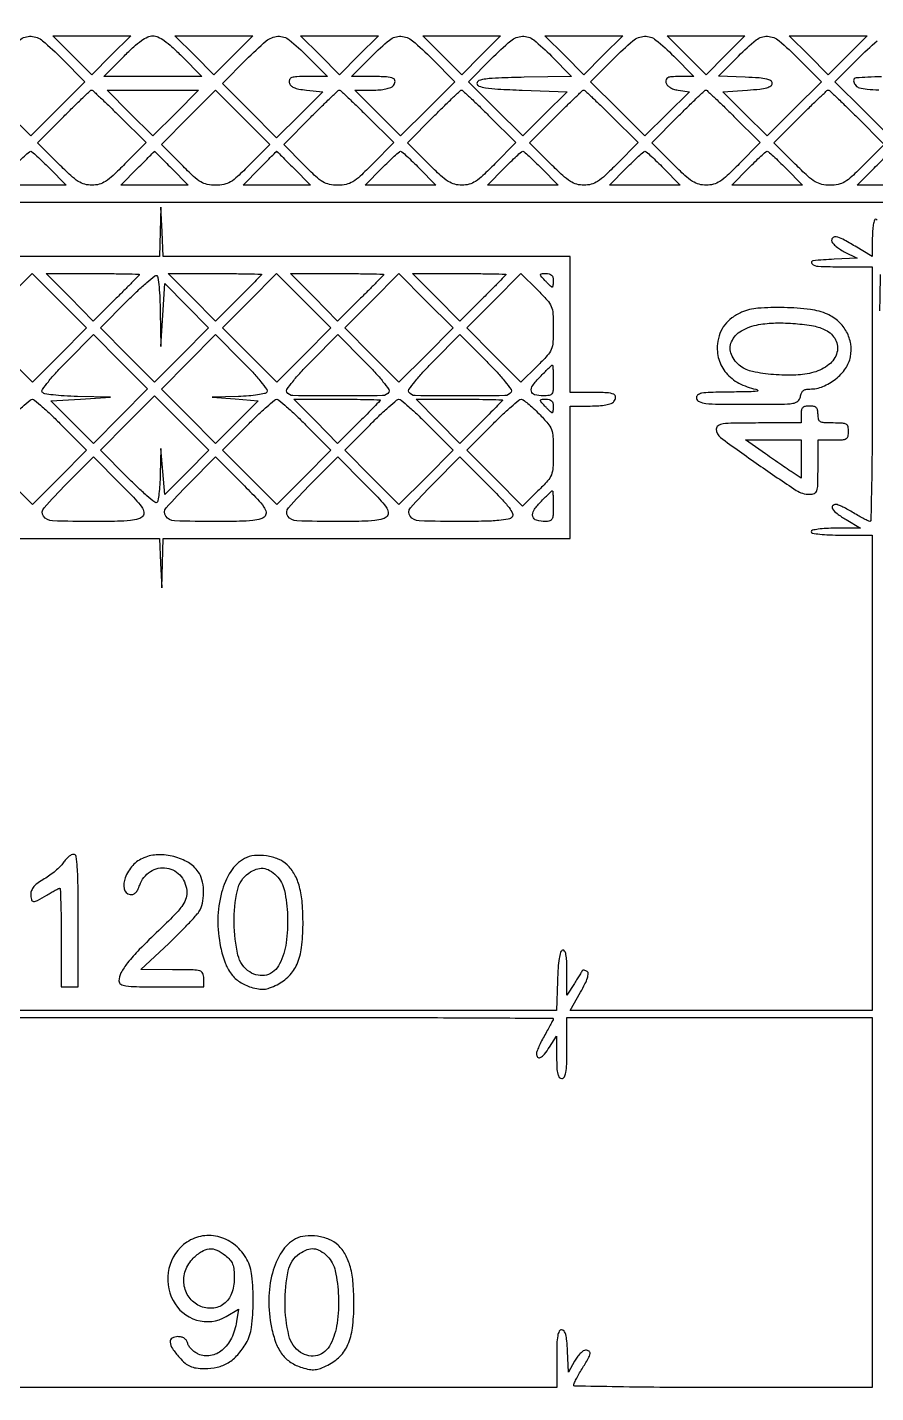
# Model space of a CAD drawing. Extents: x 0 to 836, y 5 to 589.
# Drawn here: x 367.33 to 388.48, y 133.37 to 167.38 of the extents above; entities that cross this region are included whole.
import ezdxf

# ---------------------------------------------------------------- set-up
doc = ezdxf.new("R2010")
doc.units = 0
doc.header["$MEASUREMENT"] = 0

msp = doc.modelspace()

# ---------------------------------------------------------------- linework, layer by layer
for points in [[(201.712326, 537.783562, -0.000001), (217.055896, 537.76491, -0.426088)], [(546.939, 229.3929, -0.000106), (546.943559, 250.949215, -0.000176), (546.957638, 269.095817, -0.000001), (546.976289, 285.583213, -0.415883)], [(836.0595, 588.6891), (420.497259, 588.710259, 0.000013), (261.145696, 588.714318, 0.000021), (126.989856, 588.708632), (4.934769, 588.698274, 0.19889), (4.878609, 588.675009, 0.198853), (4.855343, 588.618859), (4.83877, 516.273901, 0.000036), (4.826254, 436.744061, 0.000021), (4.8222, 342.282364), (4.8222, 95.946129), (4.469225, 95.920114, 0.031904), (4.160456, 95.877435, 0.315999), (4.075312, 95.787407, 0.415411), (4.137995, 95.703578, 0.035338), (4.43445, 95.6826), (4.8222, 95.6826), (4.8222, 50.2101), (4.8222, 4.7376), (420.462, 4.7376), (836.1018, 4.7376)], [(201.712326, 185.847562, -0.000001), (217.055896, 185.82891, -0.426088)], [(604.852986, 529.408162, -0.000002), (620.423836, 529.389509, -0.550615)], [(238.738155, 529.614638, -0.000002), (224.300981, 529.63329, -0.415836)], [(308.18842, 529.408162, -0.000002), (322.638019, 529.38951, -0.415836)], [(531.796111, 538.074638, -0.000002), (517.6951, 538.093291, -0.426056)], [(413.368417, 538.074638, -0.000002), (399.676779, 538.093291, -0.415815)], [(206.267293, 233.405114, -0.000001), (217.051222, 233.389599, -0.0589)], [(77.850638, 481.579418, -0.000002), (77.869294, 494.031443, -0.550517)], [(77.644162, 421.684687, -0.000002), (77.625507, 409.236574, -0.415775)], [(604.231838, 387.151416, -0.000003), (604.250494, 398.693431, -0.41574)], [(260.324089, 280.728444, -0.000002), (260.333986, 287.287743, -0.41377)], [(353.273145, 235.606241, -0.000004), (353.25667, 227.850838, -0.413589)], [(304.989363, 242.360362, -0.000006), (312.653939, 242.341698, -0.425725)], [(304.989363, 233.308162, -0.000006), (312.653939, 233.289498, -0.425725)], [(427.653, 133.4988), (410.8176, 133.4988), (393.9822, 133.4988), (393.9822, 138.1095), (393.9822, 142.7202), (410.7753, 142.7202, -0.000237), (417.214629, 142.717142, -0.000396), (422.635427, 142.707701, -0.000006), (427.550911, 142.695184, -0.413464)], [(388.868116, 164.630922), (388.168185, 165.327216), (387.468255, 166.023511), (388.036909, 166.596555, -0.022247), (388.523353, 167.044984, -0.165686)], [(388.628604, 166.150373, 0.007832), (388.286956, 166.138048, 0.003382), (387.99751, 166.1211, 0.182008), (387.948134, 166.098734, 0.171918), (387.93393, 166.068942, 0.082297), (387.936498, 166.026069, 0.066538), (387.954764, 165.97709, 0.050768), (387.986693, 165.929534, 0.164248), (388.07486, 165.875177, 0.028869), (388.269535, 165.841925, 0.021278), (388.561189, 165.821798, 0.006588)], [(365.049, 154.6488), (367.837094, 154.6488), (370.625187, 154.6488), (370.654384, 154.03545), (370.68358, 153.4221), (370.70039, 154.03545), (370.7172, 154.6488), (375.7932, 154.6488), (380.8692, 154.6488), (380.8692, 156.2985), (380.8692, 157.9482), (381.366441, 157.9482, 0.016937), (381.581937, 157.955502, 0.030486), (381.757236, 157.978187, 0.036562), (381.888388, 158.013461, 0.136398), (381.957907, 158.061734, 0.160514), (381.999592, 158.167817, 0.320501), (381.953737, 158.240276, 0.085493), (381.781044, 158.278114, 0.011282), (381.405, 158.2866), (380.8692, 158.2866), (380.8692, 159.9786), (380.8692, 161.6706), (375.796906, 161.6706), (370.724613, 161.6706), (370.695416, 162.28395), (370.66622, 162.8973), (370.64941, 162.28395), (370.6326, 161.6706), (368.2215, 161.6706), (365.8104, 161.6706)], [(388.516618, 162.575547, 0.339565), (388.4832, 162.6012, 0.33177), (388.450124, 162.576538, 0.027191), (388.423451, 162.465163, 0.027994), (388.404704, 162.315619, 0.017186), (388.3986, 162.138095), (388.3986, 161.67499), (387.971877, 161.926595, 0.009298), (387.662157, 162.101534, 0.065443), (387.500743, 162.163188, 0.236264), (387.419616, 162.144205, 0.222811), (387.3834, 162.066969, 0.180386), (387.403286, 162.013643, 0.035725), (387.476592, 161.94032, 0.033672), (387.57918, 161.862853, 0.025766), (387.70065, 161.792019), (388.0179, 161.6283), (387.44685, 161.603285, 0.011581), (386.917186, 161.567777, 0.639683), (386.89163, 161.496108, 0.186785), (387.05131, 161.427497, 0.009128), (387.6372, 161.4168), (388.3986, 161.4168), (388.3986, 158.2443, -0.001874), (388.394041, 157.027986, -0.003129), (388.379962, 156.004497, -0.000395), (388.361117, 155.098817, -0.420082), (388.33515, 155.07444, -0.10382), (388.295412, 155.084523, -0.007062), (388.190933, 155.13753, -0.009869), (388.067545, 155.205479, -0.007234), (387.9333, 155.285507, 0.012708), (387.795985, 155.365341, 0.015414), (387.663241, 155.432835, 0.01405), (387.549261, 155.482573, 0.095102), (387.48915, 155.494367, 0.218217), (387.409499, 155.45826, 0.339983), (387.405188, 155.386556, 0.086405), (387.520446, 155.267161, 0.02268), (387.74295, 155.119695), (388.1025, 154.904201), (387.48915, 154.9034, 0.012065), (387.246845, 154.897236, 0.0222), (387.050488, 154.878733, 0.01921), (386.903565, 154.852489, 0.352506), (386.8758, 154.818, 0.365646), (386.905849, 154.782403, 0.014491), (387.0873, 154.7569, 0.018502), (387.329279, 154.739044, 0.009164), (387.6372, 154.7334), (388.3986, 154.7334), (388.3986, 148.8114), (388.3986, 142.8894), (384.633177, 142.8894), (380.867753, 142.8894), (381.126175, 143.347298, 0.013355), (381.236084, 143.554803, 0.038063), (381.297331, 143.706253, 0.059741), (381.317346, 143.81096, 0.278577), (381.29047, 143.863369, 0.031), (381.252884, 143.883494, 0.046666), (381.217822, 143.895753, 0.057974), (381.189875, 143.899329, 0.246146), (381.175336, 143.891921, 0.013628), (381.16099, 143.870477, 0.000456), (381.106615, 143.784022, 0.000865), (381.042698, 143.681798, 0.000603), (380.97089, 143.5662), (380.78745, 143.2701), (380.786025, 143.8482, 0.009062), (380.780325, 144.125038, 0.039053), (380.76115, 144.288483, 0.088868), (380.728059, 144.373266, 0.348476), (380.67885, 144.391273, 0.245891), (380.629569, 144.340321, 0.029679), (380.593247, 144.18319, 0.024548), (380.565586, 143.951341, 0.009086), (380.548656, 143.622823), (380.524213, 142.8894), (373.167306, 142.8894), (365.8104, 142.8894)], [(388.586438, 160.314903, -0.000395), (388.605283, 161.220583, -0.420082)], [(365.8104, 142.7202), (373.1283, 142.7202, -0.000431), (375.934355, 142.717781, -0.000719), (378.296567, 142.710311, -0.000021), (380.432404, 142.700396, -0.412842), (380.4462, 142.686535, -0.118776), (380.440568, 142.663161, -0.002401), (380.384371, 142.554605, -0.005535), (380.31638, 142.42822, -0.003675), (380.235719, 142.284685, 0.011167), (380.155051, 142.135964, 0.013731), (380.086768, 141.99359, 0.012176), (380.036021, 141.872004, 0.090598), (380.024219, 141.81075, 0.188548), (380.054581, 141.730835, 0.340202), (380.119845, 141.719016, 0.103425), (380.225275, 141.804763, 0.028074), (380.351867, 141.97995), (380.52795, 142.2549), (380.529375, 141.72615, 0.010038), (380.535493, 141.457514, 0.04885), (380.556788, 141.306913, 0.11021), (380.596213, 141.226861, 0.227201), (380.6577, 141.1974, 0.273642), (380.721723, 141.235275, 0.084509), (380.759925, 141.34545, 0.035355), (380.7798, 141.555214, 0.005946), (380.7846, 141.9588), (380.7846, 142.7202), (384.5916, 142.7202), (388.3986, 142.7202), (388.3986, 138.1095), (388.3986, 133.4988), (384.6762, 133.4988, -0.001597), (383.248876, 133.50336, -0.002664), (382.047382, 133.517438, -0.000286), (380.979588, 133.536253, -0.41089), (380.954233, 133.56225, -0.111035), (380.963459, 133.602009, -0.00754), (381.015765, 133.706467, -0.010506), (381.083225, 133.829854, -0.007675), (381.163093, 133.9641, 0.00846), (381.317947, 134.225318, 0.082499), (381.362267, 134.345399, 0.307458), (381.336624, 134.404784, 0.142607), (381.252073, 134.4294, 0.154657), (381.193935, 134.410977, 0.042934), (381.119856, 134.348633, 0.039003), (381.0438, 134.259686, 0.032366), (380.977123, 134.15445), (380.8269, 133.8795), (380.801713, 134.40825, 0.011248), (380.78365, 134.665537, 0.045136), (380.755004, 134.820494, 0.089857), (380.713044, 134.906862, 0.239244), (380.653663, 134.937, 0.277003), (380.592605, 134.900362, 0.080338), (380.555564, 134.792062, 0.035677), (380.535749, 134.590311, 0.006644), (380.5308, 134.2179), (380.5308, 133.4988), (373.215095, 133.4988), (365.89939, 133.4988)]]:
    msp.add_lwpolyline(points, format="xyb")
for points in [[(368.20255, 166.596497), (368.771262, 166.023393), (368.094762, 165.350861), (367.418263, 164.678329), (366.86462, 165.226015), (366.310978, 165.7737), (366.673282, 165.816, 0.022839), (366.842388, 165.843619, 0.061597), (366.957322, 165.883065, 0.094658), (367.028796, 165.936548, 0.138885), (367.063697, 166.00635, 0.151687), (367.055113, 166.081688, 0.207157), (367.005623, 166.127584, 0.075028), (366.891323, 166.149498, 0.009913), (366.644101, 166.1544), (366.196397, 166.1544), (366.6987, 166.662, -0.028093), (367.144769, 167.064802, -0.182443), (367.427292, 167.157609, -0.16568), (367.716064, 167.044971, -0.022244)], [(371.1825, 166.662), (371.684803, 166.1544), (370.4634, 166.1544), (369.241997, 166.1544), (369.7443, 166.662, -0.01261), (369.987318, 166.895499, -0.031396), (370.179292, 167.049927, -0.043648), (370.335708, 167.141033, -0.110492), (370.4634, 167.1696, -0.110492), (370.591092, 167.141033, -0.043648), (370.747508, 167.049927, -0.031396), (370.939482, 166.895499, -0.01261)], [(374.3127, 166.662), (374.815003, 166.1544), (374.324999, 166.1544, 0.008633), (374.051213, 166.149673, 0.069018), (373.927127, 166.128072, 0.202333), (373.873543, 166.082067, 0.163834), (373.863081, 166.00635, 0.145516), (373.899938, 165.934945, 0.097986), (373.975644, 165.882038, 0.059055), (374.101106, 165.843691, 0.018612), (374.295583, 165.816), (374.699997, 165.7737), (374.123595, 165.202719), (373.547193, 164.631738), (372.874573, 165.308326), (372.201954, 165.984914), (372.789758, 166.577257, -0.021067), (373.290014, 167.040606, -0.163792), (373.581343, 167.157064, -0.185262), (373.864747, 167.066036, -0.02838)], [(377.42395, 166.596497), (377.992662, 166.023393), (377.315328, 165.350032), (376.637995, 164.676672), (376.068331, 165.246336), (375.498667, 165.816), (375.931675, 165.816, 0.021237), (376.113846, 165.823741, 0.031802), (376.27129, 165.847298, 0.036249), (376.393415, 165.88302, 0.131001), (376.458907, 165.929534, 0.155733), (376.501583, 166.035231, 0.321346), (376.457533, 166.107551, 0.088711), (376.290563, 166.14575, 0.011987), (375.929798, 166.1544), (375.417797, 166.1544), (375.9201, 166.662, -0.028093), (376.366169, 167.064802, -0.182443), (376.648692, 167.157609, -0.16568), (376.937464, 167.044971, -0.022244)], [(380.401434, 166.664492), (380.901272, 166.159384), (379.721986, 166.135742, 0.003524), (379.083134, 166.118429, 0.023211), (378.764338, 166.092693, 0.049051), (378.59162, 166.053164, 0.322473), (378.5427, 165.9852, 0.315647), (378.59044, 165.917112, 0.04963), (378.758197, 165.874523, 0.024078), (379.065378, 165.8433, 0.003881), (379.666484, 165.816), (380.790269, 165.7737), (380.237303, 165.226015), (379.684337, 164.678329), (379.007838, 165.350861), (378.331338, 166.023393), (378.90005, 166.596497, -0.022219), (379.386225, 167.044728, -0.165262), (379.674918, 167.157639, -0.182658), (379.957121, 167.065347, -0.028317)], [(383.4495, 166.662), (383.951803, 166.1544), (383.588699, 166.1544, 0.013877), (383.394512, 166.14901, 0.09046), (383.299949, 166.126276, 0.212557), (383.258658, 166.080648, 0.127087), (383.253907, 166.00635, 0.126367), (383.284532, 165.94136, 0.08072), (383.347771, 165.886125, 0.063565), (383.440819, 165.843464, 0.037925), (383.559657, 165.816), (383.837093, 165.7737), (383.283515, 165.226015), (382.729937, 164.678329), (382.053438, 165.350861), (381.376938, 166.023393), (381.94565, 166.596497, -0.022244), (382.432136, 167.044971, -0.16568), (382.720908, 167.157609, -0.182443), (383.003431, 167.064802, -0.028093)], [(386.56075, 166.596497), (387.129462, 166.023393), (386.452962, 165.350861), (385.776463, 164.678329), (385.223115, 165.226015), (384.669767, 165.7737), (385.286333, 165.816, 0.009098), (385.594205, 165.842758, 0.040757), (385.771939, 165.876269, 0.083994), (385.869504, 165.921657, 0.246779), (385.9029, 165.9852, 0.257129), (385.867794, 166.048953, 0.085532), (385.76586, 166.091264, 0.038771), (385.576245, 166.119008, 0.007638), (385.232532, 166.137074), (384.562164, 166.162047), (385.060684, 166.665824, -0.028438), (385.504059, 167.065639, -0.182772), (385.786091, 167.157654, -0.165037), (386.074743, 167.044597, -0.022206)], [(369.636533, 165.162479), (370.293909, 164.508959), (369.767748, 163.978079, -0.009627), (369.471494, 163.69046, -0.044566), (369.283424, 163.54381, -0.074873), (369.123869, 163.47184, -0.068676), (368.94532, 163.4472, -0.068756), (368.766899, 163.471852, -0.073153), (368.605903, 163.543872, -0.043873), (368.415489, 163.689943, -0.009718), (368.11774, 163.97379), (367.586427, 164.50038), (368.240379, 165.15819, -0.003033), (368.494121, 165.410351, -0.004818), (368.714691, 165.622768, -0.001306), (368.908433, 165.804828, -0.190171), (368.936744, 165.816, -0.188699), (368.965116, 165.804897, -0.0013), (369.159802, 165.624028, -0.004791), (369.381478, 165.412996, -0.003017)], [(372.875498, 163.955809, -0.009557), (372.576892, 163.665373, -0.052959), (372.398374, 163.53062, -0.08576), (372.236585, 163.467928, -0.049684), (372.0285, 163.4472, -0.049642), (371.820457, 163.467906, -0.085743), (371.658726, 163.530537, -0.052997), (371.480343, 163.665144, -0.009579), (371.182169, 163.955134), (370.679535, 164.463069), (371.352702, 165.140208), (372.02587, 165.817348), (372.702335, 165.140883), (373.3788, 164.464418)], [(375.812333, 165.162479), (376.469709, 164.508959), (375.943548, 163.978079, -0.008896), (375.630317, 163.673088, -0.051599), (375.44706, 163.533436, -0.086079), (375.283211, 163.468688, -0.051194), (375.073896, 163.4472, -0.049704), (374.86599, 163.467919, -0.085707), (374.704281, 163.530574, -0.052968), (374.525882, 163.665207, -0.009581), (374.227769, 163.955134), (373.725135, 164.463069), (374.397633, 165.139534, -0.00295), (374.658486, 165.398849, -0.004692), (374.885043, 165.617288, -0.00124), (375.084192, 165.804794, -0.190458), (375.112544, 165.816, -0.188699), (375.140916, 165.804897, -0.0013), (375.335602, 165.624028, -0.004791), (375.557278, 165.412996, -0.003017)], [(378.857933, 165.162479), (379.515309, 164.508959), (378.989148, 163.978079, -0.009627), (378.692894, 163.69046, -0.044566), (378.504824, 163.54381, -0.074873), (378.345269, 163.47184, -0.068676), (378.16672, 163.4472, -0.068756), (377.988299, 163.471852, -0.073153), (377.827303, 163.543872, -0.043873), (377.636889, 163.689943, -0.009718), (377.33914, 163.97379), (376.807827, 164.50038), (377.461779, 165.15819, -0.003033), (377.715521, 165.410351, -0.004818), (377.936091, 165.622768, -0.001306), (378.129833, 165.804828, -0.190171), (378.158144, 165.816, -0.188699), (378.186516, 165.804897, -0.0013), (378.381202, 165.624028, -0.004791), (378.602878, 165.412996, -0.003017)], [(381.903533, 165.162479), (382.560909, 164.508959), (382.034748, 163.978079, -0.009627), (381.738494, 163.69046, -0.044566), (381.550424, 163.54381, -0.074873), (381.390869, 163.47184, -0.068676), (381.21232, 163.4472, -0.068756), (381.033899, 163.471852, -0.073153), (380.872903, 163.543872, -0.043873), (380.682489, 163.689943, -0.009718), (380.38474, 163.97379), (379.853427, 164.50038), (380.507379, 165.15819, -0.003033), (380.761121, 165.410351, -0.004818), (380.981691, 165.622768, -0.001306), (381.175433, 165.804828, -0.190171), (381.203744, 165.816, -0.188699), (381.232116, 165.804897, -0.0013), (381.426802, 165.624028, -0.004791), (381.648478, 165.412996, -0.003017)], [(384.949133, 165.162479), (385.606509, 164.508959), (385.080348, 163.978079, -0.009627), (384.784094, 163.69046, -0.044566), (384.596024, 163.54381, -0.074873), (384.436469, 163.47184, -0.068676), (384.25792, 163.4472, -0.068756), (384.079499, 163.471852, -0.073153), (383.918503, 163.543872, -0.043873), (383.728089, 163.689943, -0.009718), (383.43034, 163.97379), (382.899027, 164.50038), (383.552979, 165.15819, -0.003033), (383.806721, 165.410351, -0.004818), (384.027291, 165.622768, -0.001306), (384.221033, 165.804828, -0.190171), (384.249344, 165.816, -0.188699), (384.277716, 165.804897, -0.0013), (384.472402, 165.624028, -0.004791), (384.694078, 165.412996, -0.003017)], [(388.017567, 165.139534), (388.690065, 164.463069), (388.187431, 163.955134, -0.009643), (387.890755, 163.666674, -0.052287), (387.711973, 163.531441, -0.084857), (387.550766, 163.468208, -0.051169), (387.346024, 163.4472, -0.05286), (387.140101, 163.469031, -0.083444), (386.97537, 163.534396, -0.050172), (386.789349, 163.674205, -0.009042), (386.47594, 163.97379), (385.944627, 164.50038), (386.598579, 165.15819, -0.003308), (386.852594, 165.410344, -0.005232), (387.074024, 165.622768, -0.001537), (387.268064, 165.803936, -0.189219), (387.2988, 165.816, -0.189535), (387.329585, 165.803895, -0.001459), (387.529024, 165.617288, -0.005095), (387.756442, 165.398842, -0.003217)], [(367.8831, 163.8702), (368.299739, 163.4472), (367.4178, 163.4472), (366.535861, 163.4472), (366.9525, 163.8702, -0.005453), (367.115697, 164.032314, -0.008337), (367.261046, 164.168944, -0.003787), (367.386696, 164.281445, -0.182659), (367.4178, 164.2932, -0.182659), (367.448904, 164.281445, -0.003787), (367.574554, 164.168944, -0.008337), (367.719903, 164.032314, -0.005453)], [(370.9287, 163.8702), (371.345339, 163.4472), (370.5057, 163.4472), (369.666061, 163.4472), (370.0827, 163.8702, -0.000715), (370.242907, 164.032388, -0.001179), (370.37882, 164.168944, -0.000079), (370.501288, 164.291373, -0.198831), (370.5057, 164.2932, -0.198831), (370.510112, 164.291373, -0.000079), (370.63258, 164.168944, -0.001179), (370.768493, 164.032388, -0.000715)], [(373.9743, 163.8702), (374.390939, 163.4472), (373.5513, 163.4472), (372.711661, 163.4472), (373.1283, 163.8702, -0.000715), (373.288507, 164.032388, -0.001179), (373.42442, 164.168944, -0.000079), (373.546888, 164.291373, -0.198831), (373.5513, 164.2932, -0.198831), (373.555712, 164.291373, -0.000079), (373.67818, 164.168944, -0.001179), (373.814093, 164.032388, -0.000715)], [(377.1045, 163.8702), (377.521139, 163.4472), (376.6392, 163.4472), (375.757261, 163.4472), (376.1739, 163.8702, -0.005453), (376.337097, 164.032314, -0.008337), (376.482446, 164.168944, -0.003787), (376.608096, 164.281445, -0.182659), (376.6392, 164.2932, -0.182659), (376.670304, 164.281445, -0.003787), (376.795954, 164.168944, -0.008337), (376.941303, 164.032314, -0.005453)], [(380.1501, 163.8702), (380.566739, 163.4472), (379.6848, 163.4472), (378.802861, 163.4472), (379.2195, 163.8702, -0.005453), (379.382697, 164.032314, -0.008337), (379.528046, 164.168944, -0.003787), (379.653696, 164.281445, -0.182659), (379.6848, 164.2932, -0.182659), (379.715904, 164.281445, -0.003787), (379.841554, 164.168944, -0.008337), (379.986903, 164.032314, -0.005453)], [(383.1957, 163.8702), (383.612339, 163.4472), (382.7304, 163.4472), (381.848461, 163.4472), (382.2651, 163.8702, -0.005453), (382.428297, 164.032314, -0.008337), (382.573646, 164.168944, -0.003787), (382.699296, 164.281445, -0.182659), (382.7304, 164.2932, -0.182659), (382.761504, 164.281445, -0.003787), (382.887154, 164.168944, -0.008337), (383.032503, 164.032314, -0.005453)], [(386.2413, 163.8702), (386.657939, 163.4472), (385.776, 163.4472), (384.894061, 163.4472), (385.3107, 163.8702, -0.005453), (385.473897, 164.032314, -0.008337), (385.619246, 164.168944, -0.003787), (385.744896, 164.281445, -0.182659), (385.776, 164.2932, -0.182659), (385.807104, 164.281445, -0.003787), (385.932754, 164.168944, -0.008337), (386.078103, 164.032314, -0.005453)], [(389.2869, 163.8702), (389.703539, 163.4472), (388.8639, 163.4472), (388.024261, 163.4472), (388.4409, 163.8702, -0.000715), (388.601107, 164.032388, -0.001179), (388.73702, 164.168944, -0.000079), (388.859488, 164.291373, -0.198831), (388.8639, 164.2932, -0.198831), (388.868312, 164.291373, -0.000079), (388.99078, 164.168944, -0.001179), (389.126693, 164.032388, -0.000715)], [(370.125, 161.224181, -0.194103), (370.118573, 161.208249, -0.00055), (369.956609, 161.040541, -0.003116), (369.771522, 160.85168, -0.001927), (369.551753, 160.631908), (368.978507, 160.063054), (368.390772, 160.655327), (367.803038, 161.2476), (368.964019, 161.2476, -0.00189), (369.409196, 161.245917, -0.003152), (369.783962, 161.240721, -0.0004), (370.115623, 161.233765, -0.407852)], [(373.1706, 161.224181, -0.194103), (373.164173, 161.208249, -0.00055), (373.002209, 161.040541, -0.003116), (372.817122, 160.85168, -0.001927), (372.597353, 160.631908), (372.024107, 160.063054), (371.436372, 160.655327), (370.848638, 161.2476), (372.009619, 161.2476, -0.00189), (372.454796, 161.245917, -0.003152), (372.829562, 161.240721, -0.0004), (373.161223, 161.233765, -0.407852)], [(376.2162, 161.224181, -0.194103), (376.209773, 161.208249, -0.00055), (376.047809, 161.040541, -0.003116), (375.862722, 160.85168, -0.001927), (375.642953, 160.631908), (375.069707, 160.063054), (374.481972, 160.655327), (373.894238, 161.2476), (375.055219, 161.2476, -0.00189), (375.500396, 161.245917, -0.003152), (375.875162, 161.240721, -0.0004), (376.206823, 161.233765, -0.407852)], [(379.2618, 161.224181, -0.194103), (379.255373, 161.208249, -0.00055), (379.093409, 161.040541, -0.003116), (378.908322, 160.85168, -0.001927), (378.688553, 160.631908), (378.115307, 160.063054), (377.527572, 160.655327), (376.939838, 161.2476), (378.100819, 161.2476, -0.00189), (378.545996, 161.245917, -0.003152), (378.920762, 161.240721, -0.0004), (379.252423, 161.233765, -0.407852)], [(380.4462, 159.894, -0.014084), (380.436136, 159.536809, -0.086296), (380.394537, 159.357936, -0.084884), (380.29478, 159.202309, -0.013397), (380.04191, 158.939528), (379.637619, 158.541317), (378.965244, 159.217658), (378.292869, 159.894), (378.965244, 160.570342), (379.637619, 161.246683), (380.04191, 160.848472, -0.013397), (380.29478, 160.585691, -0.084884), (380.394537, 160.430064, -0.086296), (380.436136, 160.251191, -0.014084)], [(380.4462, 161.0784, -0.016222), (380.444095, 161.013538, -0.026491), (380.437626, 160.958902, -0.024733), (380.428445, 160.917901, -0.337243), (380.417012, 160.9092, -0.180624), (380.399514, 160.915734, -0.008331), (380.351418, 160.958902, -0.012942), (380.295489, 161.01357, -0.008839), (380.2347, 161.0784, -0.007247), (380.136735, 161.189855, -0.222937), (380.127203, 161.224585, -0.349021), (380.14936, 161.244349, -0.014191), (380.263888, 161.2476, -0.061622), (380.345777, 161.237469, -0.126147), (380.402261, 161.206821, -0.133516), (380.435068, 161.154169, -0.07307)], [(370.648794, 160.290857), (370.664988, 159.4287), (370.712244, 160.214297), (370.7595, 160.999894), (371.307185, 160.446716), (371.854871, 159.893537), (371.1816, 159.216295), (370.50833, 158.539052), (369.83153, 159.215852), (369.15473, 159.892652), (369.824011, 160.565882, -0.007869), (370.085606, 160.820865, -0.012684), (370.317151, 161.028705, -0.006415), (370.514895, 161.19301, -0.318687), (370.562946, 161.196063, -0.228506), (370.5913, 161.151623, -0.006018), (370.616896, 160.912401, -0.011484), (370.637549, 160.624399, -0.00746)], [(385.1415, 160.282947, 0.052726), (384.899574, 160.144095, 0.072417), (384.719909, 159.969539, 0.074536), (384.601012, 159.755191, 0.05994), (384.538817, 159.498716, 0.101293), (384.571328, 159.111324, 0.10459), (384.753645, 158.772824, 0.096345), (385.07235, 158.517082, 0.073382), (385.49557, 158.368502, -0.179143), (385.539204, 158.342011, -0.586014), (385.529492, 158.318352, -0.024318), (385.327084, 158.303651, -0.003313), (384.902647, 158.296329, 0.003703), (384.363295, 158.286603, 0.037661), (384.140602, 158.264096, 0.135621), (384.042731, 158.217348, 0.267587), (384.015505, 158.13855, 0.251521), (384.081675, 158.057237, 0.070414), (384.24572, 158.014595, 0.025689), (384.566134, 157.994593, 0.002744), (385.311859, 157.9905, 0.002081), (386.142354, 157.993956, 0.034422), (386.418194, 158.015276, 0.137105), (386.545799, 158.072027, 0.186813), (386.606734, 158.18085, -0.063942), (386.631284, 158.269976, -0.125685), (386.67529, 158.328278, -0.117386), (386.744164, 158.360743, -0.05174), (386.844946, 158.3712, 0.097498), (387.167761, 158.434752, 0.071025), (387.484066, 158.620323, 0.071964), (387.731827, 158.883766, 0.106805), (387.854254, 159.174754, 0.084957), (387.859351, 159.494503, 0.085936), (387.757633, 159.796365, 0.084372), (387.55819, 160.050804, 0.078052), (387.280834, 160.233253, 0.076424), (386.855718, 160.352515, 0.024439), (386.199138, 160.399932, 0.024038), (385.545657, 160.383694, 0.085905)], [(387.234124, 159.840287, -0.152341), (387.482614, 159.596515, -0.193791), (387.517503, 159.279997, -0.158165), (387.317144, 158.978661, -0.101891), (386.939476, 158.788146, -0.056119), (386.491866, 158.719581, -0.030501), (385.93492, 158.731336, -0.02923), (385.41382, 158.805053, -0.110494), (385.114763, 158.938269, -0.135251), (384.886903, 159.230196, -0.203488), (384.889325, 159.548652, -0.162529), (385.133682, 159.820968, -0.086537), (385.5645, 159.975585, -0.038102), (385.989101, 160.016371, -0.025119), (386.479637, 160.00134, -0.02485), (386.93567, 159.941465, -0.073437)], [(369.660515, 157.695219), (368.987159, 157.017891), (368.453195, 157.546496), (367.919231, 158.0751), (368.662565, 158.122563), (369.4059, 158.170026), (368.586043, 158.186013, -0.009147), (368.249011, 158.198756, -0.01698), (367.976498, 158.22336, -0.01379), (367.767268, 158.255319, -0.212637), (367.708467, 158.295391, -0.303313), (367.710728, 158.359202, -0.012062), (367.858546, 158.554246, -0.01734), (368.059463, 158.789269, -0.010115), (368.315509, 159.057465), (368.98027, 159.726148), (369.65707, 159.049348), (370.33387, 158.372548)], [(373.303427, 158.29619, -0.201881), (373.249008, 158.257437, -0.016917), (373.075561, 158.224694, -0.019869), (372.854116, 158.19956, -0.012582), (372.594557, 158.187061), (371.9439, 158.172122), (372.518217, 158.123611), (373.092535, 158.0751), (372.558388, 157.546496), (372.024241, 157.017891), (371.351555, 157.694546), (370.678869, 158.3712), (371.35237, 159.048674), (372.02587, 159.726148), (372.693755, 159.058263, -0.009985), (372.953296, 158.788144, -0.017679), (373.154679, 158.5539, -0.012715), (373.301148, 158.360958, -0.303175)], [(376.349027, 158.29619, -0.255971), (376.192278, 158.207264, -0.003636), (375.074335, 158.198783, -0.003635), (373.956362, 158.206561, -0.25614), (373.799667, 158.295391, -0.303313), (373.801928, 158.359202, -0.012062), (373.949746, 158.554246, -0.01734), (374.150663, 158.789269, -0.010115), (374.406709, 159.057465), (375.07147, 159.726148), (375.739355, 159.058263, -0.009985), (375.998896, 158.788144, -0.017679), (376.200279, 158.5539, -0.012715), (376.346748, 158.360958, -0.303175)], [(379.394627, 158.29619, -0.255971), (379.237878, 158.207264, -0.003636), (378.119935, 158.198783, -0.003635), (377.001962, 158.206561, -0.25614), (376.845267, 158.295391, -0.303313), (376.847528, 158.359202, -0.012062), (376.995346, 158.554246, -0.01734), (377.196263, 158.789269, -0.010115), (377.452309, 159.057465), (378.11707, 159.726148), (378.784955, 159.058263, -0.009985), (379.044496, 158.788144, -0.017679), (379.245879, 158.5539, -0.012715), (379.392348, 158.360958, -0.303175)], [(380.4462, 158.5827, -0.012191), (380.440414, 158.345446, -0.133308), (380.411227, 158.255512, -0.212973), (380.34576, 158.213341, -0.038163), (380.197393, 158.202, -0.062884), (379.981108, 158.22931, -0.29481), (379.899967, 158.317072, -0.203564), (379.932936, 158.458641, -0.034847), (380.114885, 158.67461, -0.00429), (380.224028, 158.785301, -0.006688), (380.32012, 158.878568, -0.002456), (380.403775, 158.956844, -0.189025), (380.420496, 158.9634, -0.389551), (380.430839, 158.953899, -0.004379), (380.438649, 158.851569, -0.010524), (380.444352, 158.728674, -0.00633)], [(371.307854, 156.296138), (370.7595, 155.742065), (370.710989, 156.316383), (370.662478, 156.8907), (370.647539, 156.240043, -0.009848), (370.636765, 155.987594, -0.01475), (370.616528, 155.767871, -0.009605), (370.591166, 155.588623, -0.21771), (370.562946, 155.546337, -0.318652), (370.5149, 155.549387, -0.006427), (370.317348, 155.713497, -0.012696), (370.086019, 155.921119, -0.007877), (369.824681, 156.175844), (369.156069, 156.8484), (369.82957, 157.525874), (370.50307, 158.203348), (371.179639, 157.526779), (371.856207, 156.850211)], [(368.179266, 157.482833), (368.809598, 156.848267), (368.136164, 156.170859), (367.46273, 155.493452), (366.785996, 156.170185), (366.109263, 156.846919), (366.740264, 157.482159, -0.006568), (366.988506, 157.725589, -0.009857), (367.212004, 157.930798, -0.005223), (367.404316, 158.096969, -0.177366), (367.4601, 158.1174, -0.177339), (367.515877, 158.096975, -0.005232), (367.707999, 157.930996, -0.009866), (367.931281, 157.726005, -0.006575)], [(374.270466, 157.482833), (374.900798, 156.848267), (374.227364, 156.170859), (373.55393, 155.493452), (372.877196, 156.170185), (372.200463, 156.846919), (372.831464, 157.482159, -0.006568), (373.079706, 157.725589, -0.009857), (373.303204, 157.930798, -0.005223), (373.495516, 158.096969, -0.177366), (373.5513, 158.1174, -0.177339), (373.607077, 158.096975, -0.005232), (373.799199, 157.930996, -0.009866), (374.022481, 157.726005, -0.006575)], [(376.1316, 158.093806, -0.193708), (376.12516, 158.077806, -0.000647), (375.975586, 157.922516, -0.003383), (375.804101, 157.747324, -0.002097), (375.600489, 157.543822), (375.069378, 157.017432), (374.524283, 157.567416), (373.979188, 158.1174), (375.055394, 158.1174, -0.002054), (375.468064, 158.115704, -0.003426), (375.815464, 158.110469, -0.000473), (376.122178, 158.103455, -0.407257)], [(377.316066, 157.482833), (377.946398, 156.848267), (377.272964, 156.170859), (376.59953, 155.493452), (375.922796, 156.170185), (375.246063, 156.846919), (375.877064, 157.482159, -0.006568), (376.125306, 157.725589, -0.009857), (376.348804, 157.930798, -0.005223), (376.541116, 158.096969, -0.177366), (376.5969, 158.1174, -0.177339), (376.652677, 158.096975, -0.005232), (376.844799, 157.930996, -0.009866), (377.068081, 157.726005, -0.006575)], [(379.1772, 158.093806, -0.193708), (379.17076, 158.077806, -0.000647), (379.021186, 157.922516, -0.003383), (378.849701, 157.747324, -0.002097), (378.646089, 157.543822), (378.114978, 157.017432), (377.569883, 157.567416), (377.024788, 158.1174), (378.100994, 158.1174, -0.002054), (378.513664, 158.115704, -0.003426), (378.861064, 158.110469, -0.000473), (379.167778, 158.103455, -0.407257)], [(380.090186, 157.754648, -0.017302), (380.308419, 157.516324, -0.087746), (380.399394, 157.361686, -0.077512), (380.437272, 157.176746, -0.011827), (380.4462, 156.799362, -0.011791), (380.437169, 156.41643, -0.082434), (380.398022, 156.234245, -0.08968), (380.303017, 156.081026, -0.015215), (380.064039, 155.831766), (379.681878, 155.456704), (378.986771, 156.151811), (378.291663, 156.846919), (378.922664, 157.482159, -0.006672), (379.171007, 157.725587, -0.009996), (379.394821, 157.930798, -0.005363), (379.587342, 158.096728, -0.176969), (379.643918, 158.1174, -0.159126), (379.696178, 158.100336, -0.012831), (379.812239, 158.010842, -0.01629), (379.94724, 157.8936, -0.011772)], [(380.4462, 157.9482, -0.016222), (380.444095, 157.883338, -0.026491), (380.437626, 157.828702, -0.024733), (380.428445, 157.787701, -0.337243), (380.417012, 157.779, -0.180624), (380.399514, 157.785534, -0.008331), (380.351418, 157.828702, -0.012942), (380.295489, 157.88337, -0.008839), (380.2347, 157.9482, -0.007247), (380.136735, 158.059655, -0.222937), (380.127203, 158.094385, -0.349021), (380.14936, 158.114149, -0.014191), (380.263888, 158.1174, -0.061622), (380.345777, 158.107269, -0.126147), (380.402261, 158.076621, -0.133516), (380.435068, 158.023969, -0.07307)], [(386.622, 157.7367), (386.622, 157.5252), (385.5645, 157.5252, 0.003205), (384.937906, 157.521184, 0.032111), (384.676921, 157.501043, 0.102973), (384.552388, 157.456087, 0.260443), (384.507, 157.374861, 0.239123), (384.614213, 157.163499, 0.005433), (385.561329, 156.485812, 0.007285), (386.504025, 155.846903, 0.146296), (386.832807, 155.7486, 0.092874), (386.955901, 155.771663, 0.227966), (387.017219, 155.837209, 0.071609), (387.041058, 155.984139, 0.004467), (387.045, 156.4254), (387.045, 157.1022), (387.4257, 157.1022, 0.012699), (387.652418, 157.107959, 0.114574), (387.74718, 157.1351, 0.210352), (387.792389, 157.194688, 0.058662), (387.8064, 157.3137, 0.058662), (387.792389, 157.432712, 0.210352), (387.74718, 157.4923, 0.114574), (387.652418, 157.519441, 0.012699), (387.4257, 157.5252, -0.012699), (387.198982, 157.530959, -0.114574), (387.10422, 157.5581, -0.210352), (387.059011, 157.617688, -0.058662), (387.045, 157.7367, 0.045527), (387.035208, 157.844016, 0.152009), (387.0027, 157.9059, 0.152009), (386.940816, 157.938408, 0.045527), (386.8335, 157.9482, 0.045527), (386.726184, 157.938408, 0.152009), (386.6643, 157.9059, 0.152009), (386.631792, 157.844016, 0.045527)], [(386.622, 156.62717), (386.622, 156.15214), (386.425547, 156.280861, -0.00452), (386.318783, 156.352203, -0.001063), (386.141581, 156.473498, -0.001095), (385.938401, 156.613866, -0.001077), (385.734722, 156.755891), (385.24035, 157.1022), (385.931175, 157.1022), (386.622, 157.1022)], [(370.214203, 155.204247, -0.153291), (370.108189, 155.135717, -0.040645), (369.907856, 155.097521, -0.022438), (369.578628, 155.076988, -0.004355), (368.9829, 155.0718, -0.007628), (367.958642, 155.087427, -0.233652), (367.739356, 155.204274, -0.350927), (367.750326, 155.411642, -0.013651), (368.31157, 156.007902), (368.98027, 156.680548), (369.652197, 156.008621, -0.005224), (370.02463, 155.628324, -0.038684), (370.185383, 155.432426, -0.10382), (370.239733, 155.304925, -0.225923)], [(373.259803, 155.204247, -0.153291), (373.153789, 155.135717, -0.040645), (372.953456, 155.097521, -0.022438), (372.624228, 155.076988, -0.004355), (372.0285, 155.0718, -0.007628), (371.004242, 155.087427, -0.233652), (370.784956, 155.204274, -0.350927), (370.795926, 155.411642, -0.013651), (371.35717, 156.007902), (372.02587, 156.680548), (372.697797, 156.008621, -0.005224), (373.07023, 155.628324, -0.038684), (373.230983, 155.432426, -0.10382), (373.285333, 155.304925, -0.225923)], [(376.305403, 155.204247, -0.153291), (376.199389, 155.135717, -0.040645), (375.999056, 155.097521, -0.022438), (375.669828, 155.076988, -0.004355), (375.0741, 155.0718, -0.007628), (374.049842, 155.087427, -0.233652), (373.830556, 155.204274, -0.350927), (373.841526, 155.411642, -0.013651), (374.40277, 156.007902), (375.07147, 156.680548), (375.743397, 156.008621, -0.005224), (376.11583, 155.628324, -0.038684), (376.276583, 155.432426, -0.10382), (376.330933, 155.304925, -0.225923)], [(379.41755, 155.182493, -0.177679), (379.324069, 155.128175, -0.021694), (379.085245, 155.096632, -0.017137), (378.724522, 155.077255, -0.004848), (378.162, 155.0718, -0.007176), (377.10371, 155.086989, -0.226264), (376.877986, 155.202712, -0.359044), (376.885724, 155.40956, -0.013912), (377.447808, 156.007337), (378.115947, 156.679418), (378.812682, 155.986302, -0.006381), (379.157717, 155.634185, -0.029353), (379.342546, 155.416429, -0.054377), (379.429283, 155.270558, -0.287698)], [(380.4462, 155.4525, -0.013093), (380.44042, 155.231787, -0.10542), (380.41424, 155.13433, -0.20478), (380.357781, 155.087321, -0.072715), (380.25162, 155.0718, -0.069531), (380.03027, 155.102731, -0.26469), (379.936207, 155.198655, -0.211791), (379.960279, 155.348473, -0.048299), (380.124296, 155.55412, -0.004438), (380.229831, 155.661087, -0.006904), (380.322884, 155.75122, -0.002613), (380.403817, 155.826681, -0.188485), (380.420496, 155.8332, -0.389551), (380.430839, 155.823699, -0.004379), (380.438649, 155.721369, -0.010524), (380.444352, 155.598474, -0.00633)], [(368.230756, 146.571753, -0.050807), (368.154657, 146.477949, -0.021226), (368.034852, 146.367396, -0.020739), (367.895559, 146.25899, -0.025256), (367.756378, 146.169903, 0.025721), (367.602657, 146.071309, 0.056573), (367.499203, 145.977836, 0.076417), (367.439313, 145.884498, 0.104002), (367.418452, 145.78695, 0.060805), (367.434407, 145.652402, 0.331301), (367.487515, 145.608439, 0.138834), (367.588715, 145.631526, 0.011833), (367.821695, 145.766116, -0.006006), (367.930742, 145.830819, -0.008579), (368.029147, 145.88539, -0.005239), (368.112663, 145.928732, -0.117594), (368.138945, 145.935, -0.40341), (368.15534, 145.9192, -0.001055), (368.167375, 145.574657, -0.005126), (368.176307, 145.178674, -0.003075), (368.1792, 144.7083), (368.1792, 143.4816), (368.3907, 143.4816), (368.6022, 143.4816), (368.6022, 145.1313, 0.002482), (368.597839, 146.009747, 0.015246), (368.579548, 146.462068, 0.022762), (368.548564, 146.727003, 0.367541), (368.48503, 146.781, 0.129631), (368.430534, 146.76663, 0.043255), (368.362004, 146.719534, 0.039636), (368.291868, 146.651825, 0.035949)], [(370.242435, 146.698086, 0.111457), (369.962353, 146.504, 0.095305), (369.773484, 146.197857, 0.141082), (369.750816, 145.923477, 0.305109), (369.894448, 145.781207, 0.121092), (369.967301, 145.785046, 0.119299), (370.030534, 145.822192, 0.083297), (370.08594, 145.897236, 0.033597), (370.135996, 146.014779, -0.167868), (370.402654, 146.352703, -0.183743), (370.810071, 146.438121, -0.186011), (371.167638, 146.231209, -0.170912), (371.309754, 145.82925, -0.091469), (371.277836, 145.654982, -0.068605), (371.184033, 145.483508, -0.035955), (370.994049, 145.262227, -0.006703), (370.611804, 144.887048, 0.00777), (370.125374, 144.407571, 0.027056), (369.833603, 144.076882, 0.042437), (369.668801, 143.827542, 0.124499), (369.617957, 143.62965, 0.266285), (369.663286, 143.549878, 0.098923), (369.789633, 143.5057, 0.031549), (370.052622, 143.48565, 0.003254), (370.6749, 143.4816), (371.7324, 143.4816), (371.7324, 143.6931, 0.107366), (371.705732, 143.81586, 0.22243), (371.632698, 143.878032, 0.062427), (371.46663, 143.901911, 0.003579), (370.94985, 143.907574), (370.1673, 143.910547), (370.858956, 144.563224, 0.006961), (371.130463, 144.826671, 0.008757), (371.374138, 145.078458, 0.007231), (371.570959, 145.295293, 0.066462), (371.641506, 145.400688, 0.074977), (371.712759, 145.625088, 0.051901), (371.727177, 145.89145, 0.052669), (371.686898, 146.149444, 0.08795), (371.594443, 146.348113, 0.107332), (371.348613, 146.575269, 0.069812), (370.990016, 146.723802, 0.068282), (370.59509, 146.770197, 0.091398)], [(372.750139, 146.677331, 0.133039), (372.407129, 146.357662, 0.072917), (372.176271, 145.827239, 0.063285), (372.084476, 145.16885, 0.054258), (372.151788, 144.471899, 0.038109), (372.264029, 144.082849, 0.07364), (372.420166, 143.799784, 0.08606), (372.632715, 143.60256, 0.071427), (372.913075, 143.472721, 0.026842), (373.099801, 143.427535, 0.069755), (373.237697, 143.421399, 0.067582), (373.374501, 143.453398, 0.024029), (373.558854, 143.534135, 0.08301), (373.858712, 143.751149, 0.092798), (374.058009, 144.04649, 0.071312), (374.169971, 144.457149, 0.029806), (374.206858, 145.030992, 0.020525), (374.187203, 145.570043, 0.045555), (374.118311, 145.974927, 0.060037), (373.995412, 146.28306, 0.079457), (373.81096, 146.521694, 0.093169), (373.590839, 146.662285, 0.059297), (373.296542, 146.741877, 0.059632), (372.994133, 146.749908, 0.098591)], [(373.542333, 146.247758, -0.144075), (373.742134, 145.881345, -0.044146), (373.821437, 145.249223, -0.044375), (373.786311, 144.575924, -0.081718), (373.622595, 144.053876, -0.09631), (373.484649, 143.875764, -0.114296), (373.297536, 143.775437, -0.114637), (373.085814, 143.767751, -0.097318), (372.878081, 143.852174, -0.192896), (372.585369, 144.271296, -0.054774), (372.489095, 145.07584, -0.054766), (372.569926, 145.883359, -0.189883), (372.854312, 146.313206, -0.063398), (373.040019, 146.410925, -0.113636), (373.210019, 146.433403, -0.112269), (373.374141, 146.379298, -0.060914)], [(371.312404, 137.121386, 0.188759), (370.86352, 136.467023, 0.180396), (370.967209, 135.666577, 0.199234), (371.552323, 135.181983, 0.210904), (372.290423, 135.268983), (372.601859, 135.452735), (372.551696, 135.143619, -0.071214), (372.422522, 134.73052, -0.105821), (372.192113, 134.431244, -0.133073), (371.901262, 134.294587, -0.151692), (371.597047, 134.333258, -0.049128), (371.509657, 134.383958, -0.042152), (371.428864, 134.453141, -0.044207), (371.365972, 134.529334, -0.086696), (371.33338, 134.600638, 0.08419), (371.301357, 134.671629, 0.095531), (371.248789, 134.72453, 0.088381), (371.176748, 134.756856, 0.061447), (371.088033, 134.7678, 0.133082), (370.94538, 134.729147, 0.285943), (370.89438, 134.632264, 0.133017), (370.950457, 134.472182, 0.031957), (371.125706, 134.24884, 0.031825), (371.267755, 134.10889, 0.075144), (371.393036, 134.029588, 0.071526), (371.539992, 133.988679, 0.026746), (371.753952, 133.972555, 0.06371), (372.06945, 134.005968, 0.079209), (372.341875, 134.11822, 0.074413), (372.578275, 134.316324, 0.048802), (372.787185, 134.604524, 0.101117), (372.921066, 134.997755, 0.029258), (372.964931, 135.640824, 0.02942), (372.933135, 136.286346, 0.096872), (372.807234, 136.691653, 0.096072), (372.520855, 137.041566, 0.103728), (372.131612, 137.247511, 0.107938), (371.705191, 137.275219, 0.112028)], [(374.019139, 137.202131, 0.133039), (373.676129, 136.882462, 0.072917), (373.445271, 136.352039, 0.063285), (373.353476, 135.69365, 0.054258), (373.420788, 134.996699, 0.038109), (373.533029, 134.607649, 0.07364), (373.689166, 134.324584, 0.08606), (373.901715, 134.12736, 0.071427), (374.182075, 133.997521, 0.026842), (374.368801, 133.952335, 0.069755), (374.506697, 133.946199, 0.067582), (374.643501, 133.978198, 0.024029), (374.827854, 134.058935, 0.08301), (375.127712, 134.275949, 0.092798), (375.327009, 134.57129, 0.071312), (375.438971, 134.981949, 0.029806), (375.475858, 135.555792, 0.020525), (375.456203, 136.094843, 0.045555), (375.387311, 136.499727, 0.060037), (375.264412, 136.80786, 0.079457), (375.07996, 137.046494, 0.093169), (374.859839, 137.187085, 0.059297), (374.565542, 137.266677, 0.059632), (374.263133, 137.274708, 0.098591)], [(372.270891, 136.79206, -0.046524), (372.385921, 136.682839, -0.087942), (372.451788, 136.573671, -0.070477), (372.484354, 136.432507, -0.021505), (372.4938, 136.212972, -0.091023), (372.425926, 135.843223, -0.137344), (372.232567, 135.581382, -0.15282), (371.948376, 135.474915, -0.121259), (371.62455, 135.535913, -0.130307), (371.365495, 135.74828, -0.124874), (371.240472, 136.064503, -0.118756), (371.278596, 136.414935, -0.110605), (371.472092, 136.720108, -0.050987), (371.680887, 136.890168, -0.123571), (371.867334, 136.955227, -0.130223), (372.056041, 136.922998, -0.059664)], [(374.811333, 136.772558, -0.144075), (375.011134, 136.406145, -0.044146), (375.090437, 135.774023, -0.044375), (375.055311, 135.100724, -0.081718), (374.891595, 134.578676, -0.09631), (374.753649, 134.400564, -0.114296), (374.566536, 134.300237, -0.114637), (374.354814, 134.292551, -0.097318), (374.147081, 134.376974, -0.192896), (373.854369, 134.796096, -0.054774), (373.758095, 135.60064, -0.054766), (373.838926, 136.408159, -0.189883), (374.123312, 136.838006, -0.063398), (374.309019, 136.935725, -0.113636), (374.479019, 136.958203, -0.112269), (374.643141, 136.904098, -0.060914)]]:
    msp.add_lwpolyline(points, format="xyb", close=True)
for points in [[(369.42613, 166.68407), (368.9406, 166.198539), (368.45507, 166.68407), (367.969539, 167.1696), (368.9406, 167.1696), (369.911661, 167.1696)], [(372.47173, 166.68407), (371.9862, 166.198539), (371.50067, 166.68407), (371.015139, 167.1696), (371.9862, 167.1696), (372.957261, 167.1696)], [(375.60193, 166.68407), (375.1164, 166.198539), (374.63087, 166.68407), (374.145339, 167.1696), (375.1164, 167.1696), (376.087461, 167.1696)], [(378.64753, 166.68407), (378.162, 166.198539), (377.67647, 166.68407), (377.190939, 167.1696), (378.162, 167.1696), (379.133061, 167.1696)], [(381.69313, 166.68407), (381.2076, 166.198539), (380.72207, 166.68407), (380.236539, 167.1696), (381.2076, 167.1696), (382.178661, 167.1696)], [(384.73873, 166.68407), (384.2532, 166.198539), (383.76767, 166.68407), (383.282139, 167.1696), (384.2532, 167.1696), (385.224261, 167.1696)], [(387.78433, 166.68407), (387.2988, 166.198539), (386.81327, 166.68407), (386.327739, 167.1696), (387.2988, 167.1696), (388.269861, 167.1696)], [(371.033667, 165.245733), (370.4634, 164.675467), (369.893133, 165.245733), (369.322867, 165.816), (370.4634, 165.816), (371.603933, 165.816)], [(368.1369, 159.2172), (367.46273, 158.539052), (366.78593, 159.215852), (366.10913, 159.892652), (366.7833, 160.5708), (367.45747, 161.248948), (368.13427, 160.572148), (368.81107, 159.895348)], [(374.2281, 159.2172), (373.55393, 158.539052), (372.87713, 159.215852), (372.20033, 159.892652), (372.8745, 160.5708), (373.54867, 161.248948), (374.22547, 160.572148), (374.90227, 159.895348)], [(377.2737, 159.2172), (376.59953, 158.539052), (375.92273, 159.215852), (375.24593, 159.892652), (375.9201, 160.5708), (376.59427, 161.248948), (377.27107, 160.572148), (377.94787, 159.895348)]]:
    msp.add_lwpolyline(points, close=True)
msp.add_lwpolyline([(360.9036, 163.0242), (375.43365, 163.023665), (389.9637, 163.02313)])

doc.saveas('drawing.dxf')
